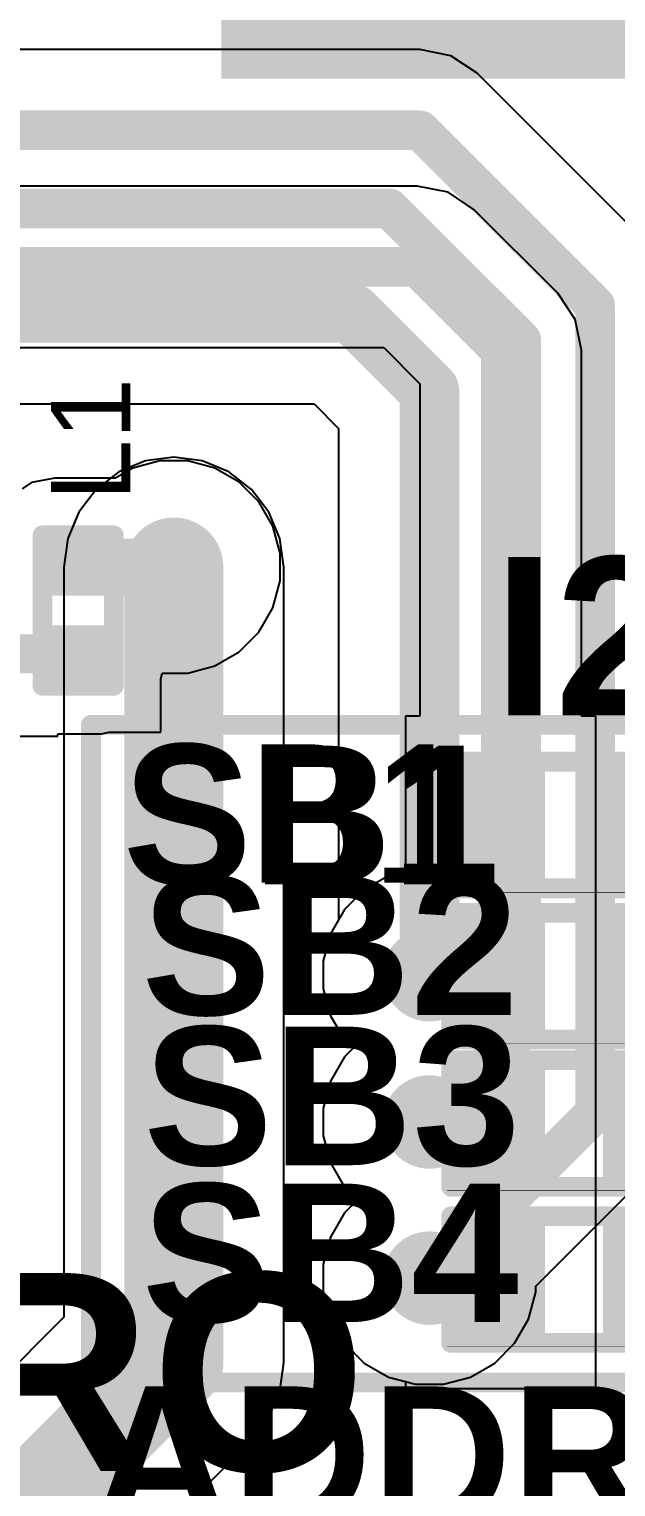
# Model space of a CAD drawing. Header units: millimetres. Extents: x -0.08 to 6.4, y -0.08 to 2.27.
# Drawn here: x 1.2957 to 1.4438, y 0.1668 to 0.5351 of the extents above; entities that cross this region are included whole.
import ezdxf

# ---------------------------------------------------------------- set-up
doc = ezdxf.new("R2010")
doc.units = ezdxf.units.MM
doc.header["$MEASUREMENT"] = 0
for name, color, linetype in [('BottomLayer', 5, 'Continuous'), ('TopLayer', 1, 'Continuous'), ('TopOverlay', 2, 'Continuous'), ('TopPaste', 8, 'Continuous'), ('TopSolder', 216, 'Continuous'), ('ViaHoleLayer', 16, 'Continuous')]:
    doc.layers.add(name, color=color, linetype=linetype)
doc.styles.add('Arial', font='', dxfattribs={"height": 0.2})
doc.styles.add('Arial Rounded MT Bold', font='', dxfattribs={"height": 0.2})
doc.styles.get('Arial').set_extended_font_data('Arial')
doc.styles.get('Arial Rounded MT Bold').set_extended_font_data('Arial Rounded MT Bold', bold=True)

# ---------------------------------------------------------------- blocks, each defined once
blk = doc.blocks.new('S______B______0402_13')
at = {"layer": 'TopLayer'}
for points in [[(-0.0275, -0.0125), (-0.0275, 0.0125), (-0.0095, 0.0125), (-0.0095, -0.0125)], [(0.0095, -0.0125), (0.0095, 0.0125), (0.0275, 0.0125), (0.0275, -0.0125)]]:
    blk.add_hatch(color=1, dxfattribs=at).paths.add_polyline_path(points)
at = {"layer": 'TopPaste'}
for points in [[(-0.0275, -0.0125), (-0.0275, 0.0125), (-0.0095, 0.0125), (-0.0095, -0.0125)], [(0.0095, -0.0125), (0.0095, 0.0125), (0.0275, 0.0125), (0.0275, -0.0125)]]:
    blk.add_hatch(color=8, dxfattribs=at).paths.add_polyline_path(points)
at = {"layer": 'TopSolder'}
for points in [[(-0.02967, -0.01467), (-0.02967, 0.01467), (-0.00733, 0.01467), (-0.00733, -0.01467)], [(0.00733, -0.01467), (0.00733, 0.01467), (0.02967, 0.01467), (0.02967, -0.01467)]]:
    blk.add_hatch(color=216, dxfattribs=at).paths.add_polyline_path(points)
at = {"layer": 'TopOverlay'}
for points, const_width in [([(-0.031, 0.016), (0.031, 0.016)], 0.005), ([(-0.031, -0.016), (-0.031, 0.016)], 0.005), ([(0.031, -0.016), (0.031, 0.016)], 0.005), ([(-0.031, -0.016), (0.031, -0.016)], 0.005), ([(-0.032, -0.017), (0.032, -0.017)], 0.000127)]:
    blk.add_lwpolyline(points, dxfattribs=dict(at, const_width=const_width))
for points, const_width in [([(-0.03225, 0.016, 1), (-0.02975, 0.016, 1)], 0.0025), ([(-0.03225, 0.016, 1), (-0.02975, 0.016, 1)], 0.0025), ([(0.02975, 0.016, 1), (0.03225, 0.016, 1)], 0.0025), ([(0.02975, 0.016, 1), (0.03225, 0.016, 1)], 0.0025), ([(-0.03225, -0.016, 1), (-0.02975, -0.016, 1)], 0.0025), ([(-0.03225, -0.016, 1), (-0.02975, -0.016, 1)], 0.0025), ([(0.02975, -0.016, 1), (0.03225, -0.016, 1)], 0.0025), ([(0.02975, -0.016, 1), (0.03225, -0.016, 1)], 0.0025), ([(-0.03203, -0.017, 1), (-0.03197, -0.017, 1)], 0.0000635), ([(0.03197, -0.017, 1), (0.03203, -0.017, 1)], 0.0000635)]:
    blk.add_lwpolyline(points, format="xyb", close=True, dxfattribs=dict(at, const_width=const_width))
blk = doc.blocks.new('S______B______0402_14')
at = {"layer": 'TopLayer'}
for points in [[(-0.0275, -0.0125), (-0.0275, 0.0125), (-0.0095, 0.0125), (-0.0095, -0.0125)], [(0.0095, -0.0125), (0.0095, 0.0125), (0.0275, 0.0125), (0.0275, -0.0125)]]:
    blk.add_hatch(color=1, dxfattribs=at).paths.add_polyline_path(points)
at = {"layer": 'TopPaste'}
for points in [[(-0.0275, -0.0125), (-0.0275, 0.0125), (-0.0095, 0.0125), (-0.0095, -0.0125)], [(0.0095, -0.0125), (0.0095, 0.0125), (0.0275, 0.0125), (0.0275, -0.0125)]]:
    blk.add_hatch(color=8, dxfattribs=at).paths.add_polyline_path(points)
at = {"layer": 'TopSolder'}
for points in [[(-0.02967, -0.01467), (-0.02967, 0.01467), (-0.00733, 0.01467), (-0.00733, -0.01467)], [(0.00733, -0.01467), (0.00733, 0.01467), (0.02967, 0.01467), (0.02967, -0.01467)]]:
    blk.add_hatch(color=216, dxfattribs=at).paths.add_polyline_path(points)
at = {"layer": 'TopOverlay'}
for points, const_width in [([(-0.031, 0.016), (0.031, 0.016)], 0.005), ([(-0.031, -0.016), (-0.031, 0.016)], 0.005), ([(0.031, -0.016), (0.031, 0.016)], 0.005), ([(-0.031, -0.016), (0.031, -0.016)], 0.005), ([(-0.032, -0.017), (0.032, -0.017)], 0.000127)]:
    blk.add_lwpolyline(points, dxfattribs=dict(at, const_width=const_width))
for points, const_width in [([(-0.03225, 0.016, 1), (-0.02975, 0.016, 1)], 0.0025), ([(-0.03225, 0.016, 1), (-0.02975, 0.016, 1)], 0.0025), ([(0.02975, 0.016, 1), (0.03225, 0.016, 1)], 0.0025), ([(0.02975, 0.016, 1), (0.03225, 0.016, 1)], 0.0025), ([(-0.03225, -0.016, 1), (-0.02975, -0.016, 1)], 0.0025), ([(-0.03225, -0.016, 1), (-0.02975, -0.016, 1)], 0.0025), ([(0.02975, -0.016, 1), (0.03225, -0.016, 1)], 0.0025), ([(0.02975, -0.016, 1), (0.03225, -0.016, 1)], 0.0025), ([(-0.03203, -0.017, 1), (-0.03197, -0.017, 1)], 0.0000635), ([(0.03197, -0.017, 1), (0.03203, -0.017, 1)], 0.0000635)]:
    blk.add_lwpolyline(points, format="xyb", close=True, dxfattribs=dict(at, const_width=const_width))
blk = doc.blocks.new('S______B______0402_15')
at = {"layer": 'TopLayer'}
for points in [[(-0.0275, -0.0125), (-0.0275, 0.0125), (-0.0095, 0.0125), (-0.0095, -0.0125)], [(0.0095, -0.0125), (0.0095, 0.0125), (0.0275, 0.0125), (0.0275, -0.0125)]]:
    blk.add_hatch(color=1, dxfattribs=at).paths.add_polyline_path(points)
at = {"layer": 'TopPaste'}
for points in [[(-0.0275, -0.0125), (-0.0275, 0.0125), (-0.0095, 0.0125), (-0.0095, -0.0125)], [(0.0095, -0.0125), (0.0095, 0.0125), (0.0275, 0.0125), (0.0275, -0.0125)]]:
    blk.add_hatch(color=8, dxfattribs=at).paths.add_polyline_path(points)
at = {"layer": 'TopSolder'}
for points in [[(-0.02967, -0.01467), (-0.02967, 0.01467), (-0.00733, 0.01467), (-0.00733, -0.01467)], [(0.00733, -0.01467), (0.00733, 0.01467), (0.02967, 0.01467), (0.02967, -0.01467)]]:
    blk.add_hatch(color=216, dxfattribs=at).paths.add_polyline_path(points)
at = {"layer": 'TopOverlay'}
for points, const_width in [([(-0.031, 0.016), (0.031, 0.016)], 0.005), ([(-0.031, -0.016), (-0.031, 0.016)], 0.005), ([(0.031, -0.016), (0.031, 0.016)], 0.005), ([(-0.031, -0.016), (0.031, -0.016)], 0.005), ([(-0.032, -0.017), (0.032, -0.017)], 0.000127)]:
    blk.add_lwpolyline(points, dxfattribs=dict(at, const_width=const_width))
for points, const_width in [([(-0.03225, 0.016, 1), (-0.02975, 0.016, 1)], 0.0025), ([(-0.03225, 0.016, 1), (-0.02975, 0.016, 1)], 0.0025), ([(0.02975, 0.016, 1), (0.03225, 0.016, 1)], 0.0025), ([(0.02975, 0.016, 1), (0.03225, 0.016, 1)], 0.0025), ([(-0.03225, -0.016, 1), (-0.02975, -0.016, 1)], 0.0025), ([(-0.03225, -0.016, 1), (-0.02975, -0.016, 1)], 0.0025), ([(0.02975, -0.016, 1), (0.03225, -0.016, 1)], 0.0025), ([(0.02975, -0.016, 1), (0.03225, -0.016, 1)], 0.0025), ([(-0.03203, -0.017, 1), (-0.03197, -0.017, 1)], 0.0000635), ([(0.03197, -0.017, 1), (0.03203, -0.017, 1)], 0.0000635)]:
    blk.add_lwpolyline(points, format="xyb", close=True, dxfattribs=dict(at, const_width=const_width))
blk = doc.blocks.new('S______B______0402_16')
at = {"layer": 'TopLayer'}
for points in [[(-0.0275, -0.0125), (-0.0275, 0.0125), (-0.0095, 0.0125), (-0.0095, -0.0125)], [(0.0095, -0.0125), (0.0095, 0.0125), (0.0275, 0.0125), (0.0275, -0.0125)]]:
    blk.add_hatch(color=1, dxfattribs=at).paths.add_polyline_path(points)
at = {"layer": 'TopPaste'}
for points in [[(-0.0275, -0.0125), (-0.0275, 0.0125), (-0.0095, 0.0125), (-0.0095, -0.0125)], [(0.0095, -0.0125), (0.0095, 0.0125), (0.0275, 0.0125), (0.0275, -0.0125)]]:
    blk.add_hatch(color=8, dxfattribs=at).paths.add_polyline_path(points)
at = {"layer": 'TopSolder'}
for points in [[(-0.02967, -0.01467), (-0.02967, 0.01467), (-0.00733, 0.01467), (-0.00733, -0.01467)], [(0.00733, -0.01467), (0.00733, 0.01467), (0.02967, 0.01467), (0.02967, -0.01467)]]:
    blk.add_hatch(color=216, dxfattribs=at).paths.add_polyline_path(points)
at = {"layer": 'TopOverlay'}
for points, const_width in [([(-0.031, 0.016), (0.031, 0.016)], 0.005), ([(-0.031, -0.016), (-0.031, 0.016)], 0.005), ([(0.031, -0.016), (0.031, 0.016)], 0.005), ([(-0.031, -0.016), (0.031, -0.016)], 0.005), ([(-0.032, -0.017), (0.032, -0.017)], 0.000127)]:
    blk.add_lwpolyline(points, dxfattribs=dict(at, const_width=const_width))
for points, const_width in [([(-0.03225, 0.016, 1), (-0.02975, 0.016, 1)], 0.0025), ([(-0.03225, 0.016, 1), (-0.02975, 0.016, 1)], 0.0025), ([(0.02975, 0.016, 1), (0.03225, 0.016, 1)], 0.0025), ([(0.02975, 0.016, 1), (0.03225, 0.016, 1)], 0.0025), ([(-0.03225, -0.016, 1), (-0.02975, -0.016, 1)], 0.0025), ([(-0.03225, -0.016, 1), (-0.02975, -0.016, 1)], 0.0025), ([(0.02975, -0.016, 1), (0.03225, -0.016, 1)], 0.0025), ([(0.02975, -0.016, 1), (0.03225, -0.016, 1)], 0.0025), ([(-0.03203, -0.017, 1), (-0.03197, -0.017, 1)], 0.0000635), ([(0.03197, -0.017, 1), (0.03203, -0.017, 1)], 0.0000635)]:
    blk.add_lwpolyline(points, format="xyb", close=True, dxfattribs=dict(at, const_width=const_width))
blk.add_text('SB1', height=0.035, dxfattribs=at).set_placement((-0.11386, -0.01461))
blk = doc.blocks.new('IND_0201_43')
at = {"layer": 'TopLayer'}
for points in [[(-0.01575, 0.00591), (-0.00591, 0.00591), (-0.00591, -0.00591), (-0.01575, -0.00591)], [(0.00591, 0.00591), (0.01575, 0.00591), (0.01575, -0.00591), (0.00591, -0.00591)]]:
    blk.add_hatch(color=1, dxfattribs=at).paths.add_polyline_path(points)
at = {"layer": 'TopPaste'}
for points in [[(-0.01575, 0.00591), (-0.00591, 0.00591), (-0.00591, -0.00591), (-0.01575, -0.00591)], [(0.00591, 0.00591), (0.01575, 0.00591), (0.01575, -0.00591), (0.00591, -0.00591)]]:
    blk.add_hatch(color=8, dxfattribs=at).paths.add_polyline_path(points)
at = {"layer": 'TopSolder'}
for points in [[(-0.01791, 0.00807), (-0.00374, 0.00807), (-0.00374, -0.00807), (-0.01791, -0.00807)], [(0.00374, 0.00807), (0.01791, 0.00807), (0.01791, -0.00807), (0.00374, -0.00807)]]:
    blk.add_hatch(color=216, dxfattribs=at).paths.add_polyline_path(points)
at = {"layer": 'TopOverlay', "const_width": 0.005}
for points in [[(-0.019, -0.009), (-0.019, 0.009)], [(0.019, 0.009), (-0.019, 0.009)], [(0.019, -0.009), (0.019, 0.009)], [(0.019, -0.009), (-0.019, -0.009)]]:
    blk.add_lwpolyline(points, dxfattribs=at)
at = {"layer": 'TopOverlay', "const_width": 0.0025}
for points in [[(-0.02025, 0.009, 1), (-0.01775, 0.009, 1)], [(-0.02025, 0.009, 1), (-0.01775, 0.009, 1)], [(0.01775, 0.009, 1), (0.02025, 0.009, 1)], [(0.01775, 0.009, 1), (0.02025, 0.009, 1)], [(-0.02025, -0.009, 1), (-0.01775, -0.009, 1)], [(-0.02025, -0.009, 1), (-0.01775, -0.009, 1)], [(0.01775, -0.009, 1), (0.02025, -0.009, 1)], [(0.01775, -0.009, 1), (0.02025, -0.009, 1)]]:
    blk.add_lwpolyline(points, format="xyb", close=True, dxfattribs=at)
blk = doc.blocks.new('1_25_3PWB_55')
at = {"layer": 'TopLayer'}
for points in [[(-0.06496, 0.08563), (-0.03346, 0.08563), (-0.03346, 0.01476), (-0.06496, 0.01476)], [(-0.01575, 0.08563), (0.01575, 0.08563), (0.01575, 0.01476), (-0.01575, 0.01476)], [(0.03346, 0.08563), (0.06496, 0.08563), (0.06496, 0.01476), (0.03346, 0.01476)], [(-0.17717, 0.00689), (-0.1063, 0.00689), (-0.1063, -0.10728), (-0.17717, -0.10728)], [(0.17717, -0.10728), (0.1063, -0.10728), (0.1063, 0.00689), (0.17717, 0.00689)]]:
    blk.add_hatch(color=1, dxfattribs=at).paths.add_polyline_path(points)
at = {"layer": 'TopPaste'}
for points in [[(-0.06496, 0.08563), (-0.03346, 0.08563), (-0.03346, 0.01476), (-0.06496, 0.01476)], [(-0.01575, 0.08563), (0.01575, 0.08563), (0.01575, 0.01476), (-0.01575, 0.01476)], [(0.03346, 0.08563), (0.06496, 0.08563), (0.06496, 0.01476), (0.03346, 0.01476)], [(-0.17717, 0.00689), (-0.1063, 0.00689), (-0.1063, -0.10728), (-0.17717, -0.10728)], [(0.17717, -0.10728), (0.1063, -0.10728), (0.1063, 0.00689), (0.17717, 0.00689)]]:
    blk.add_hatch(color=8, dxfattribs=at).paths.add_polyline_path(points)
at = {"layer": 'TopSolder'}
for points in [[(-0.06896, 0.08963), (-0.02946, 0.08963), (-0.02946, 0.01076), (-0.06896, 0.01076)], [(-0.01975, 0.08963), (0.01975, 0.08963), (0.01975, 0.01076), (-0.01975, 0.01076)], [(0.02946, 0.08963), (0.06896, 0.08963), (0.06896, 0.01076), (0.02946, 0.01076)], [(-0.18117, 0.01089), (-0.1023, 0.01089), (-0.1023, -0.11128), (-0.18117, -0.11128)], [(0.18117, -0.11128), (0.1023, -0.11128), (0.1023, 0.01089), (0.18117, 0.01089)]]:
    blk.add_hatch(color=216, dxfattribs=at).paths.add_polyline_path(points)

msp = doc.modelspace()

# ---------------------------------------------------------------- hatches: boundary and pattern name
at = {"layer": 'BottomLayer'}
h = msp.add_hatch(color=5, dxfattribs=at)
edge = h.paths.add_edge_path()
edge.add_arc((1.3322, 0.3992), 0.01181, 0, 360)
h = msp.add_hatch(color=5, dxfattribs=at)
edge = h.paths.add_edge_path()
edge.add_arc((1.39674, 0.29621), 0.01181, 0, 360)
h = msp.add_hatch(color=5, dxfattribs=at)
edge = h.paths.add_edge_path()
edge.add_arc((1.39674, 0.25901), 0.01181, 0, 360)
h = msp.add_hatch(color=5, dxfattribs=at)
edge = h.paths.add_edge_path()
edge.add_arc((1.39674, 0.21956), 0.01181, 0, 360)
at = {"layer": 'TopLayer'}
h = msp.add_hatch(color=1, dxfattribs=at)
edge = h.paths.add_edge_path()
edge.add_arc((1.3322, 0.3992), 0.01181, 0, 360)
for points in [[(1.3322, 0.392), (1.3322, 0.40638), (1.30213, 0.40638), (1.30213, 0.392)], [(1.21187, 0.37236), (1.31394, 0.37236), (1.31394, 0.3822), (1.21187, 0.3822)]]:
    msp.add_hatch(color=1, dxfattribs=at).paths.add_polyline_path(points)
h = msp.add_hatch(color=1, dxfattribs=at)
edge = h.paths.add_edge_path()
edge.add_arc((1.39674, 0.29621), 0.01181, 0, 360)
h = msp.add_hatch(color=1, dxfattribs=at)
edge = h.paths.add_edge_path()
edge.add_arc((1.39674, 0.25901), 0.01181, 0, 360)
h = msp.add_hatch(color=1, dxfattribs=at)
edge = h.paths.add_edge_path()
edge.add_arc((1.39674, 0.21956), 0.01181, 0, 360)
at = {"layer": 'ViaHoleLayer'}
h = msp.add_hatch(color=16, dxfattribs=at)
edge = h.paths.add_edge_path()
edge.add_arc((1.3322, 0.3992), 0.00591, 0, 360)
h = msp.add_hatch(color=16, dxfattribs=at)
edge = h.paths.add_edge_path()
edge.add_arc((1.39674, 0.29621), 0.00591, 0, 360)
h = msp.add_hatch(color=16, dxfattribs=at)
edge = h.paths.add_edge_path()
edge.add_arc((1.39674, 0.25901), 0.00591, 0, 360)
h = msp.add_hatch(color=16, dxfattribs=at)
edge = h.paths.add_edge_path()
edge.add_arc((1.39674, 0.21956), 0.00591, 0, 360)

# ---------------------------------------------------------------- linework, layer by layer
at = {"layer": 'BottomLayer'}
for p, q in [((1.39433, 0.52991), (1.17075, 0.52991)), ((1.40213, 0.52836), (1.39433, 0.52991)), ((1.40875, 0.52394), (1.40213, 0.52836)), ((1.45295, 0.47973), (1.40875, 0.52394)), ((1.23092, 0.4404), (1.36763, 0.4404)), ((1.36763, 0.4404), (1.3738, 0.43423)), ((1.3738, 0.43423), (1.3738, 0.3101)), ((1.32502, 0.42599), (1.31833, 0.42322)), ((1.3322, 0.42694), (1.32502, 0.42599)), ((1.33938, 0.42599), (1.3322, 0.42694)), ((1.34607, 0.42322), (1.33938, 0.42599)), ((1.31833, 0.42322), (1.31258, 0.41881)), ((1.35181, 0.41881), (1.34607, 0.42322)), ((1.31258, 0.41881), (1.30818, 0.41307)), ((1.35622, 0.41307), (1.35181, 0.41881)), ((1.30818, 0.41307), (1.30541, 0.40638)), ((1.35899, 0.40638), (1.35622, 0.41307)), ((1.30541, 0.40638), (1.30446, 0.3992)), ((1.35994, 0.3992), (1.35899, 0.40638)), ((1.30446, 0.3992), (1.30446, 0.20969)), ((1.35994, 0.1982), (1.35994, 0.3992)), ((1.3738, 0.3101), (1.37175, 0.30656)), ((1.37175, 0.30656), (1.36993, 0.29974)), ((1.36993, 0.29974), (1.36993, 0.29268)), ((1.36993, 0.29268), (1.37175, 0.28586)), ((1.37175, 0.28586), (1.37528, 0.27975)), ((1.37528, 0.27975), (1.37742, 0.27761)), ((1.37742, 0.27761), (1.37528, 0.27547)), ((1.37528, 0.27547), (1.37175, 0.26936)), ((1.37175, 0.26936), (1.36993, 0.26254)), ((1.36993, 0.26254), (1.36993, 0.25548)), ((1.36993, 0.25548), (1.37175, 0.24866)), ((1.37175, 0.24866), (1.37528, 0.24255)), ((1.42355, 0.21753), (1.45295, 0.24693)), ((1.37528, 0.24255), (1.37855, 0.23929)), ((1.37528, 0.23602), (1.37175, 0.22991)), ((1.37855, 0.23929), (1.37528, 0.23602)), ((1.37175, 0.22991), (1.36993, 0.22309)), ((1.36993, 0.22309), (1.36993, 0.21603)), ((1.42355, 0.21603), (1.42355, 0.21753)), ((1.36993, 0.21603), (1.37175, 0.20921)), ((1.42172, 0.20921), (1.42355, 0.21603)), ((1.30446, 0.20969), (1.27671, 0.18194)), ((1.37175, 0.20921), (1.37528, 0.2031)), ((1.41819, 0.2031), (1.42172, 0.20921)), ((1.37528, 0.2031), (1.38028, 0.1981)), ((1.4132, 0.1981), (1.41819, 0.2031)), ((1.35899, 0.19102), (1.35994, 0.1982)), ((1.38028, 0.1981), (1.38639, 0.19458)), ((1.40709, 0.19458), (1.4132, 0.1981)), ((1.38639, 0.19458), (1.39321, 0.19275)), ((1.39321, 0.19275), (1.40027, 0.19275)), ((1.40027, 0.19275), (1.40709, 0.19458)), ((1.35622, 0.18433), (1.35899, 0.19102)), ((1.35181, 0.17859), (1.35622, 0.18433)), ((1.30781, 0.13459), (1.35181, 0.17859))]:
    msp.add_line(p, q, dxfattribs=at)
for points, const_width in [([(1.17075, 0.50952), (1.39433, 0.50952)], 0.01), ([(1.39433, 0.50952), (1.43853, 0.46531)], 0.01), ([(1.19364, 0.48979), (1.3866, 0.48979)], 0.01), ([(1.3866, 0.48979), (1.41987, 0.45652)], 0.01), ([(1.21703, 0.46334), (1.37713, 0.46334)], 0.015), ([(1.37713, 0.46334), (1.39674, 0.44373)], 0.015), ([(1.43853, 0.26135), (1.43853, 0.46531)], 0.01), ([(1.41987, 0.28215), (1.41987, 0.45652)], 0.01), ([(1.39674, 0.29621), (1.39674, 0.44373)], 0.015), ([(1.3322, 0.1982), (1.3322, 0.3992)], 0.025), ([(1.39674, 0.25901), (1.41987, 0.28215)], 0.01), ([(1.39674, 0.21956), (1.43853, 0.26135)], 0.01), ([(1.2882, 0.1542), (1.3322, 0.1982)], 0.025)]:
    msp.add_lwpolyline(points, dxfattribs=dict(at, const_width=const_width))
for points, const_width in [([(1.39183, 0.50952, 1), (1.39683, 0.50952, 1)], 0.005), ([(1.39183, 0.50952, 1), (1.39683, 0.50952, 1)], 0.005), ([(1.3841, 0.48979, 1), (1.3891, 0.48979, 1)], 0.005), ([(1.3841, 0.48979, 1), (1.3891, 0.48979, 1)], 0.005), ([(1.37338, 0.46334, 1), (1.38088, 0.46334, 1)], 0.0075), ([(1.37338, 0.46334, 1), (1.38088, 0.46334, 1)], 0.0075), ([(1.43603, 0.46531, 1), (1.44103, 0.46531, 1)], 0.005), ([(1.43603, 0.46531, 1), (1.44103, 0.46531, 1)], 0.005), ([(1.41737, 0.45652, 1), (1.42237, 0.45652, 1)], 0.005), ([(1.41737, 0.45652, 1), (1.42237, 0.45652, 1)], 0.005), ([(1.39299, 0.44373, 1), (1.40049, 0.44373, 1)], 0.0075), ([(1.39299, 0.44373, 1), (1.40049, 0.44373, 1)], 0.0075), ([(1.32595, 0.3992, 1), (1.33845, 0.3992, 1)], 0.0125), ([(1.39299, 0.29621, 1), (1.40049, 0.29621, 1)], 0.0075), ([(1.41737, 0.28215, 1), (1.42237, 0.28215, 1)], 0.005), ([(1.41737, 0.28215, 1), (1.42237, 0.28215, 1)], 0.005), ([(1.43603, 0.26135, 1), (1.44103, 0.26135, 1)], 0.005), ([(1.43603, 0.26135, 1), (1.44103, 0.26135, 1)], 0.005), ([(1.39424, 0.25901, 1), (1.39924, 0.25901, 1)], 0.005), ([(1.39424, 0.21956, 1), (1.39924, 0.21956, 1)], 0.005), ([(1.32595, 0.1982, 1), (1.33845, 0.1982, 1)], 0.0125), ([(1.32595, 0.1982, 1), (1.33845, 0.1982, 1)], 0.0125)]:
    msp.add_lwpolyline(points, format="xyb", close=True, dxfattribs=dict(at, const_width=const_width))
at = {"layer": 'TopLayer'}
for p, q in [((1.39363, 0.4954), (1.27525, 0.4954)), ((1.40143, 0.49385), (1.39363, 0.4954)), ((1.40805, 0.48943), (1.40143, 0.49385)), ((1.42912, 0.46836), (1.40805, 0.48943)), ((1.43354, 0.46174), (1.42912, 0.46836)), ((1.43509, 0.45394), (1.43354, 0.46174)), ((1.26753, 0.45462), (1.38518, 0.45462)), ((1.38518, 0.45462), (1.39431, 0.44549)), ((1.43509, 0.36154), (1.43509, 0.45394)), ((1.39431, 0.44549), (1.39431, 0.36154)), ((1.32185, 0.42418), (1.3175, 0.42167)), ((1.32867, 0.42601), (1.32185, 0.42418)), ((1.33573, 0.42601), (1.32867, 0.42601)), ((1.34255, 0.42418), (1.33573, 0.42601)), ((1.34866, 0.42065), (1.34255, 0.42418)), ((1.29627, 0.42051), (1.29393, 0.41894)), ((1.30213, 0.42167), (1.29627, 0.42051)), ((1.3175, 0.42167), (1.30213, 0.42167)), ((1.35365, 0.41566), (1.34866, 0.42065)), ((1.35718, 0.40955), (1.35365, 0.41566)), ((1.35901, 0.40273), (1.35718, 0.40955)), ((1.35901, 0.39567), (1.35901, 0.40273)), ((1.35718, 0.38885), (1.35901, 0.39567)), ((1.35365, 0.38274), (1.35718, 0.38885)), ((1.34866, 0.37774), (1.35365, 0.38274)), ((1.34255, 0.37421), (1.34866, 0.37774)), ((1.32894, 0.37088), (1.32923, 0.37236)), ((1.32923, 0.37236), (1.32923, 0.37239)), ((1.32923, 0.37239), (1.33573, 0.37239)), ((1.33573, 0.37239), (1.34255, 0.37421)), ((1.32894, 0.35744), (1.32894, 0.37088)), ((1.39431, 0.36154), (1.3907, 0.36154)), ((1.3907, 0.36154), (1.3907, 0.32235)), ((1.4387, 0.36154), (1.43509, 0.36154)), ((1.4387, 0.30654), (1.4387, 0.36154)), ((1.31394, 0.35706), (1.31585, 0.35744)), ((1.31585, 0.35744), (1.32894, 0.35744)), ((1.25443, 0.35647), (1.30294, 0.35647)), ((1.30294, 0.35647), (1.30294, 0.35706)), ((1.30294, 0.35706), (1.31394, 0.35706)), ((1.38639, 0.3212), (1.38028, 0.31767)), ((1.3907, 0.32235), (1.38639, 0.3212)), ((1.38028, 0.31767), (1.37528, 0.31267)), ((1.37528, 0.31267), (1.37175, 0.30656)), ((1.37175, 0.30656), (1.36993, 0.29974)), ((1.4387, 0.26835), (1.4387, 0.30654)), ((1.36993, 0.29974), (1.36993, 0.29268)), ((1.36993, 0.29268), (1.37175, 0.28586)), ((1.37175, 0.28586), (1.37528, 0.27975)), ((1.37528, 0.27975), (1.37742, 0.27761)), ((1.37742, 0.27761), (1.37528, 0.27547)), ((1.37528, 0.27547), (1.37175, 0.26936)), ((1.37175, 0.26936), (1.36993, 0.26254)), ((1.4387, 0.23115), (1.4387, 0.26835)), ((1.36993, 0.26254), (1.36993, 0.25548)), ((1.36993, 0.25548), (1.37175, 0.24866)), ((1.37175, 0.24866), (1.37528, 0.24255)), ((1.37528, 0.24255), (1.37855, 0.23929)), ((1.37528, 0.23602), (1.37175, 0.22991)), ((1.37855, 0.23929), (1.37528, 0.23602)), ((1.37175, 0.22991), (1.36993, 0.22309)), ((1.4387, 0.1917), (1.4387, 0.23115)), ((1.36993, 0.22309), (1.36993, 0.21603)), ((1.36993, 0.21603), (1.37175, 0.20921)), ((1.37175, 0.20921), (1.37528, 0.2031)), ((1.37528, 0.2031), (1.38028, 0.1981)), ((1.38028, 0.1981), (1.38639, 0.19458)), ((1.38639, 0.19458), (1.3907, 0.19342)), ((1.3907, 0.19342), (1.3907, 0.1917)), ((1.3907, 0.1917), (1.4387, 0.1917))]:
    msp.add_line(p, q, dxfattribs=at)
for points, const_width in [([(1.25032, 0.47501), (1.39363, 0.47501)], 0.01), ([(1.39363, 0.47501), (1.4147, 0.45394)], 0.01), ([(1.4147, 0.33404), (1.4147, 0.45394)], 0.01), ([(1.30803, 0.39902), (1.30807, 0.39902)], 0.01), ([(1.39674, 0.29621), (1.3971, 0.29585)], 0.02), ([(1.3971, 0.29585), (1.41247, 0.29585)], 0.02), ([(1.39674, 0.25901), (1.3971, 0.25865)], 0.02), ([(1.3971, 0.25865), (1.4121, 0.25865)], 0.02), ([(1.39674, 0.21956), (1.3971, 0.2192)], 0.02), ([(1.3971, 0.2192), (1.41154, 0.2192)], 0.02)]:
    msp.add_lwpolyline(points, dxfattribs=dict(at, const_width=const_width))
for points, const_width in [([(1.39113, 0.47501, 1), (1.39613, 0.47501, 1)], 0.005), ([(1.39113, 0.47501, 1), (1.39613, 0.47501, 1)], 0.005), ([(1.4122, 0.45394, 1), (1.4172, 0.45394, 1)], 0.005), ([(1.4122, 0.45394, 1), (1.4172, 0.45394, 1)], 0.005), ([(1.30553, 0.39902, 1), (1.31053, 0.39902, 1)], 0.005), ([(1.30557, 0.39902, 1), (1.31057, 0.39902, 1)], 0.005), ([(1.4122, 0.33404, 1), (1.4172, 0.33404, 1)], 0.005), ([(1.39174, 0.29621, 1), (1.40174, 0.29621, 1)], 0.01), ([(1.3921, 0.29585, 1), (1.4021, 0.29585, 1)], 0.01), ([(1.3921, 0.29585, 1), (1.4021, 0.29585, 1)], 0.01), ([(1.40747, 0.29585, 1), (1.41747, 0.29585, 1)], 0.01), ([(1.39174, 0.25901, 1), (1.40174, 0.25901, 1)], 0.01), ([(1.3921, 0.25865, 1), (1.4021, 0.25865, 1)], 0.01), ([(1.3921, 0.25865, 1), (1.4021, 0.25865, 1)], 0.01), ([(1.4071, 0.25865, 1), (1.4171, 0.25865, 1)], 0.01), ([(1.39174, 0.21956, 1), (1.40174, 0.21956, 1)], 0.01), ([(1.3921, 0.2192, 1), (1.4021, 0.2192, 1)], 0.01), ([(1.3921, 0.2192, 1), (1.4021, 0.2192, 1)], 0.01), ([(1.40654, 0.2192, 1), (1.41654, 0.2192, 1)], 0.01)]:
    msp.add_lwpolyline(points, format="xyb", close=True, dxfattribs=dict(at, const_width=const_width))
at = {"layer": 'TopOverlay', "const_width": 0.005}
for points in [[(1.31127, 0.35933), (1.4742, 0.35933)], [(1.31127, 0.1932), (1.31127, 0.35933)], [(1.31127, 0.1932), (1.4742, 0.1932)]]:
    msp.add_lwpolyline(points, dxfattribs=at)
at = {"layer": 'TopOverlay', "const_width": 0.0025}
for points in [[(1.31002, 0.35933, 1), (1.31252, 0.35933, 1)], [(1.31002, 0.35933, 1), (1.31252, 0.35933, 1)], [(1.31002, 0.1932, 1), (1.31252, 0.1932, 1)], [(1.31002, 0.1932, 1), (1.31252, 0.1932, 1)]]:
    msp.add_lwpolyline(points, format="xyb", close=True, dxfattribs=at)

# ---------------------------------------------------------------- block references
for name, p, rotation in [('1_25_3PWB_55', (1.3551, 0.70369), 90), ('IND_0201_43', (1.30803, 0.38819), 270)]:
    msp.add_blockref(name, p, dxfattribs=dict(rotation=rotation))
for name, p in [('S______B______0402_16', (1.4332, 0.33404)), ('S______B______0402_15', (1.4332, 0.29585)), ('S______B______0402_14', (1.4332, 0.25865)), ('S______B______0402_13', (1.4332, 0.2192))]:
    msp.add_blockref(name, p)

# ---------------------------------------------------------------- texts
at = {"layer": 'TopOverlay'}
for s, height, rotation, style, p in [('L1', 0.02, 90, 'Arial', (1.32119, 0.41587)), ('I2C', 0.04, 360, 'Arial Rounded MT Bold', (1.41293, 0.36175)), ('UPDI-PRO', 0.05, 360, 'Arial Rounded MT Bold', (1.03935, 0.17085)), ('ADDRESS', 0.035, 360, 'Arial Rounded MT Bold', (1.31153, 0.15722))]:
    msp.add_text(s, height=height, rotation=rotation, dxfattribs=dict(at, style=style)).set_placement(p)
at = {"layer": 'TopOverlay', "style": 'Arial Rounded MT Bold'}
for s, p in [('SB1', (1.31933, 0.31908)), ('SB2', (1.32409, 0.28606)), ('SB3', (1.32456, 0.2481)), ('SB4', (1.32415, 0.20845))]:
    msp.add_text(s, height=0.035, dxfattribs=at).set_placement(p)

doc.saveas('drawing.dxf')
